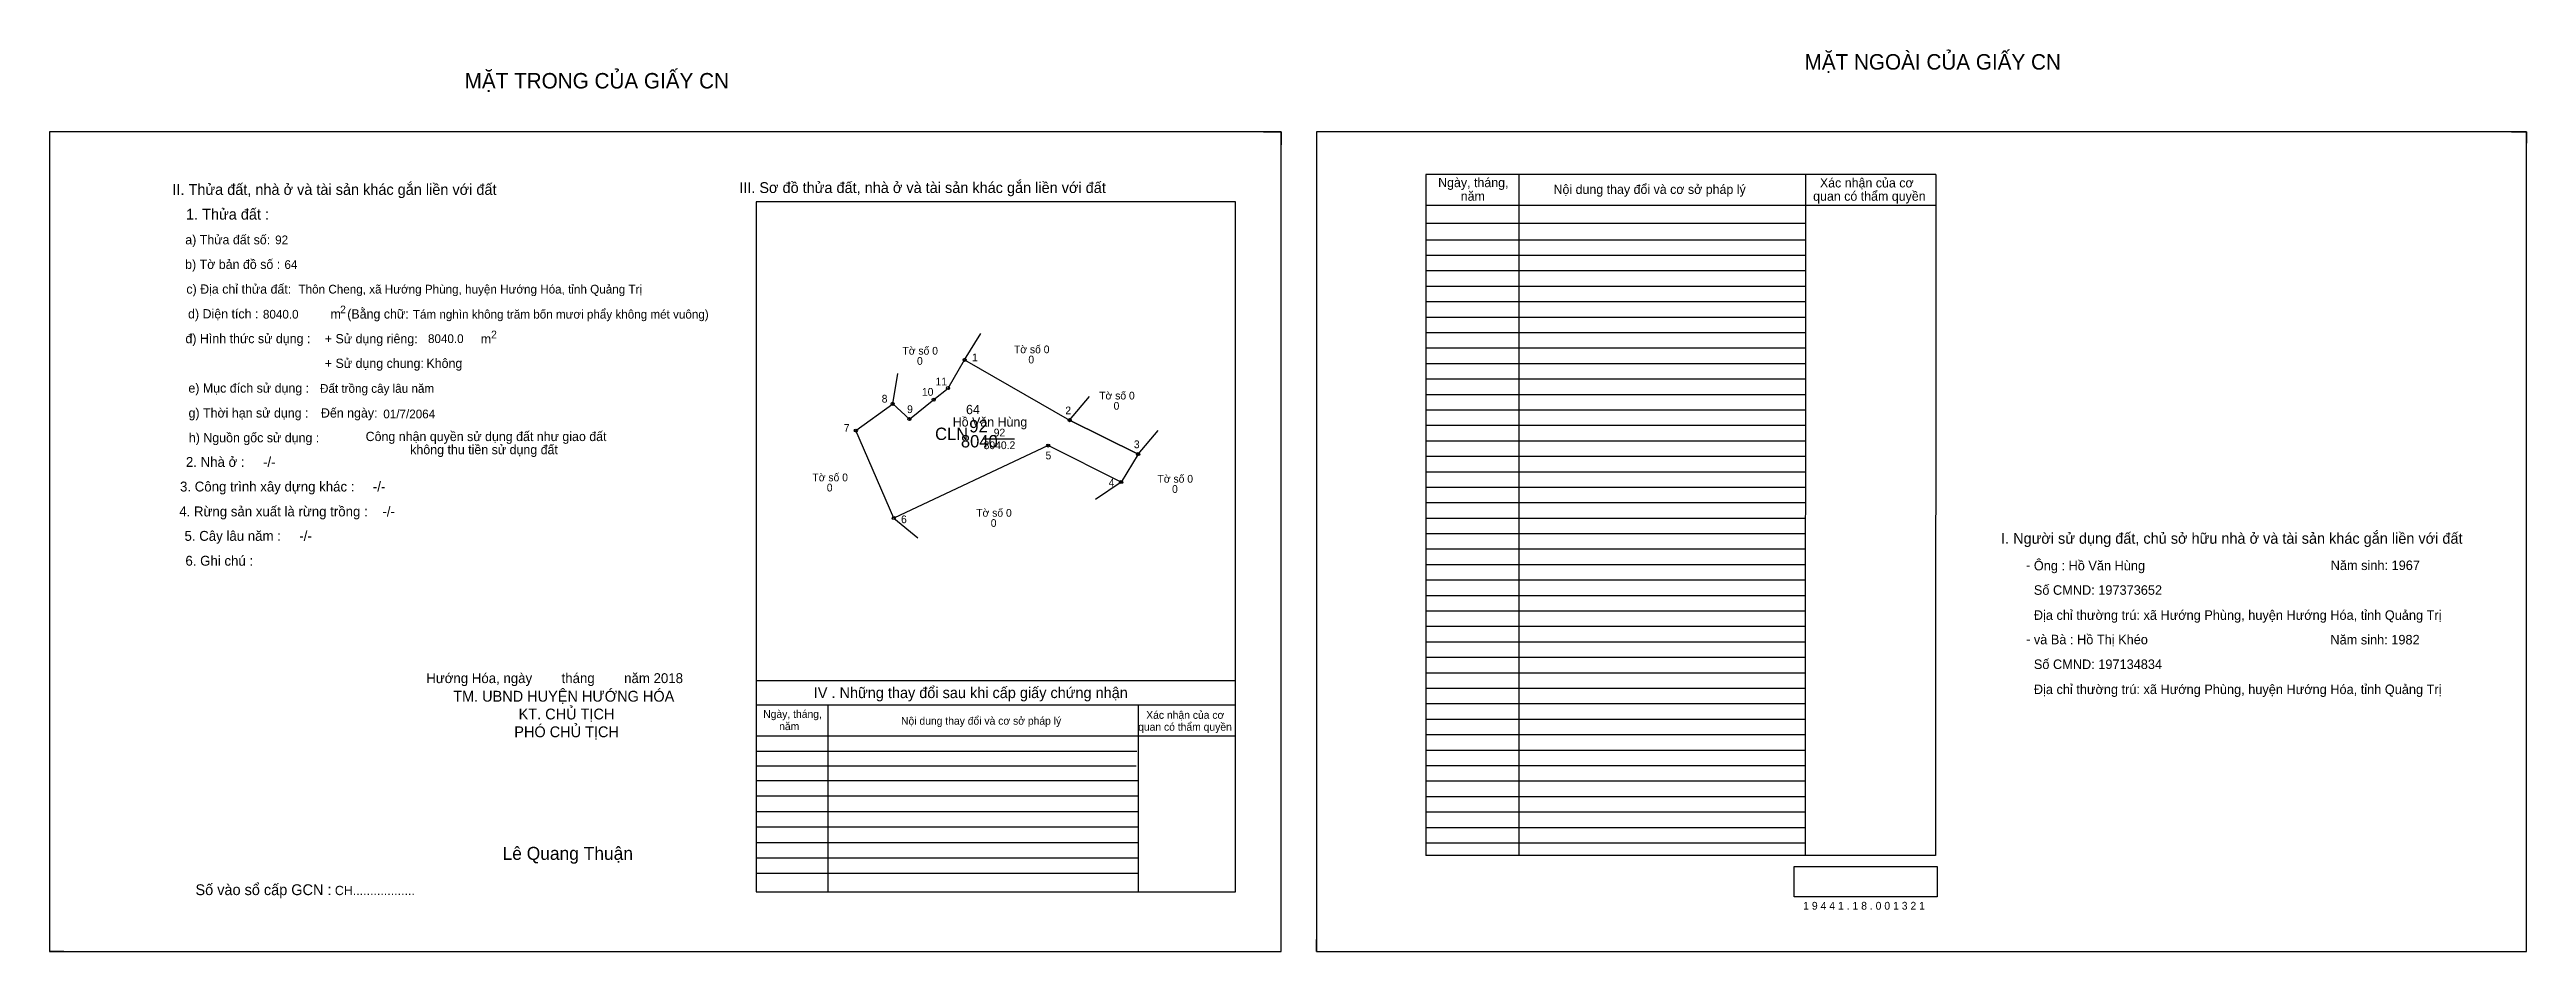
# Model space of a CAD drawing. Extents: x 530826 to 534337, y 1847201 to 1847801.
# Drawn here: x 532736 to 534337, y 1847218 to 1847801 of the extents above.
import ezdxf

# ---------------------------------------------------------------- set-up
doc = ezdxf.new("R2010")
doc.units = 0
for name, color, linetype in [('Default', 7, 'Continuous'), ('Level 10', 7, 'Continuous'), ('Level 11', 7, 'Continuous'), ('Level 13', 7, 'Continuous'), ('Level 2', 7, 'Continuous'), ('Level 27', 7, 'Continuous'), ('Level 36', 7, 'Continuous'), ('Level 4', 7, 'Continuous'), ('Level 5', 7, 'Continuous'), ('Level 55', 7, 'Continuous'), ('Level 6', 7, 'Continuous'), ('Level 7', 7, 'Continuous'), ('Level 8', 7, 'Continuous'), ('Level 9', 7, 'Continuous')]:
    doc.layers.add(name, color=color, linetype=linetype)

msp = doc.modelspace()

# ---------------------------------------------------------------- linework, layer by layer
at = {"layer": 'Level 10'}
for p, q in [((533520.3, 1847747.6), (533531.7, 1847747.6)), ((533531.7, 1847747.6), (533531.7, 1847739.2)), ((534327.1, 1847747.6), (534336.7, 1847747.6)), ((534336.7, 1847747.6), (534336.7, 1847740.2)), ((533439.3, 1847539.2), (533395, 1847561.1)), ((533281.3, 1847497.8), (533256.8, 1847554.4)), ((532735.5, 1847225.4), (532735.5, 1847217.6)), ((533554.5, 1847217.6), (533554.5, 1847225.4)), ((532744.7, 1847217.6), (532735.5, 1847217.6)), ((533554.5, 1847217.6), (533561.5, 1847217.6))]:
    msp.add_line(p, q, dxfattribs=at)
for points in [[(532735.5, 1847217.6), (533531.7, 1847217.6), (533531.7, 1847747.6), (532735.5, 1847747.6)], [(533554.5, 1847217.6), (534336.7, 1847217.6), (534336.7, 1847747.6), (533554.5, 1847747.6)], [(533439.3, 1847539.2), (533428.3, 1847521.1), (533381.1, 1847544.7), (533281.3, 1847497.8), (533256.8, 1847554.4), (533280.6, 1847571.7), (533291.4, 1847561.8), (533307.1, 1847574.4), (533316.4, 1847581.9), (533327.1, 1847600.1), (533395, 1847561.1)]]:
    msp.add_lwpolyline(points, close=True, dxfattribs=at)
at = {"layer": 'Level 11'}
for centre in [(533327.1, 1847600.1), (533316.4, 1847581.9), (533280.6, 1847571.7), (533291.4, 1847561.8), (533307.1, 1847574.4), (533395, 1847561.1), (533256.8, 1847554.4), (533381.1, 1847544.7), (533439.3, 1847539.2), (533439.3, 1847539.2), (533428.3, 1847521.1), (533281.3, 1847497.8)]:
    msp.add_circle(centre, 1, dxfattribs=at)
at = {"layer": 'Level 27'}
for p, q in [((533327.1, 1847600.1), (533337.6, 1847617.2)), ((533280.6, 1847571.7), (533283.9, 1847591.4)), ((533395, 1847561.1), (533407.9, 1847576.4)), ((533439.3, 1847539.2), (533452.2, 1847554.5)), ((533428.3, 1847521.1), (533411.7, 1847509.9)), ((533281.3, 1847497.8), (533296.8, 1847485.1))]:
    msp.add_line(p, q, dxfattribs=at)
at = {"layer": 'Level 6'}
msp.add_lwpolyline([(533863.4, 1847272.6), (533955.8, 1847272.6), (533955.8, 1847252.8), (533863.4, 1847252.8)], close=True, dxfattribs=at)
at = {"layer": 'Level 7'}
for p, q in [((533870.5, 1847677.6), (533625.3, 1847677.6)), ((533870.5, 1847667.6), (533625.3, 1847667.6)), ((533870.5, 1847657.6), (533625.3, 1847657.6)), ((533870.5, 1847647.6), (533625.3, 1847647.6)), ((533870.5, 1847637.6), (533625.3, 1847637.6)), ((533870.5, 1847627.6), (533625.3, 1847627.6)), ((533870.5, 1847617.6), (533625.3, 1847617.6)), ((533870.5, 1847607.6), (533625.3, 1847607.6)), ((533870.5, 1847597.6), (533625.3, 1847597.6)), ((533870.5, 1847587.6), (533625.3, 1847587.6)), ((533870.5, 1847577.6), (533625.3, 1847577.6)), ((533870.5, 1847567.6), (533625.3, 1847567.6)), ((533870.5, 1847557.6), (533625.3, 1847557.6)), ((533870.5, 1847547.6), (533625.3, 1847547.6)), ((533870.5, 1847537.6), (533625.3, 1847537.6)), ((533870.5, 1847527.6), (533625.3, 1847527.6)), ((533870.5, 1847517.6), (533625.3, 1847517.6)), ((533870.5, 1847507.6), (533625.3, 1847507.6)), ((533870.5, 1847497.6), (533625.3, 1847497.6)), ((533870.5, 1847487.6), (533625.3, 1847487.6)), ((533870.5, 1847477.6), (533625.3, 1847477.6)), ((533870.5, 1847467.6), (533625.3, 1847467.6)), ((533870.5, 1847457.6), (533625.3, 1847457.6)), ((533870.5, 1847447.6), (533625.3, 1847447.6)), ((533870.5, 1847437.6), (533625.3, 1847437.6)), ((533870.5, 1847427.6), (533625.3, 1847427.6)), ((533870.5, 1847417.6), (533625.3, 1847417.6)), ((533870.5, 1847407.6), (533625.3, 1847407.6)), ((533870.5, 1847397.6), (533625.3, 1847397.6)), ((533870.5, 1847387.6), (533625.3, 1847387.6)), ((533870.5, 1847377.6), (533625.3, 1847377.6)), ((533870.5, 1847367.6), (533625.3, 1847367.6)), ((533870.5, 1847357.6), (533625.3, 1847357.6)), ((533438.5, 1847346.9), (533192.3, 1847346.9)), ((533438, 1847337.4), (533192.3, 1847337.4)), ((533870.5, 1847347.6), (533625.3, 1847347.6)), ((533870.5, 1847337.6), (533625.3, 1847337.6)), ((533439.3, 1847327.9), (533192.3, 1847327.9)), ((533870.5, 1847327.6), (533625.3, 1847327.6)), ((533439.3, 1847317.9), (533192.3, 1847317.9)), ((533439.3, 1847307.9), (533192.3, 1847307.9)), ((533870.5, 1847317.6), (533625.3, 1847317.6)), ((533870.5, 1847307.6), (533625.3, 1847307.6)), ((533439.3, 1847297.9), (533192.3, 1847297.9)), ((533870.5, 1847297.6), (533625.3, 1847297.6)), ((533439.3, 1847287.9), (533192.3, 1847287.9)), ((533439.3, 1847277.9), (533193.1, 1847277.9)), ((533870.5, 1847287.6), (533625.3, 1847287.6)), ((533439.3, 1847267.9), (533193.1, 1847267.9))]:
    msp.add_line(p, q, dxfattribs=at)
at = {"layer": 'Level 8'}
for p, q in [((533954.9, 1847720), (533625.3, 1847720)), ((533625.3, 1847720), (533625.3, 1847279.6)), ((533685.3, 1847720), (533685.3, 1847279.6)), ((533870.7, 1847719.8), (533870.5, 1847279.6)), ((533954.9, 1847720), (533954.7, 1847279.6)), ((533502.3, 1847702.2), (533192.3, 1847702.2)), ((533192.3, 1847702.2), (533192.3, 1847256.2)), ((533502.3, 1847256.2), (533502.3, 1847702.2)), ((533954.9, 1847700), (533625.3, 1847700)), ((533870.5, 1847688.3), (533625.3, 1847688.3)), ((533502.3, 1847392.6), (533192.3, 1847392.6)), ((533502.3, 1847376.8), (533192.3, 1847376.8)), ((533238.6, 1847376.8), (533238.6, 1847256.2)), ((533439.3, 1847376.8), (533439.3, 1847256.2)), ((533502.3, 1847356.8), (533192.3, 1847356.8)), ((533954.7, 1847279.6), (533625.3, 1847279.6)), ((533192.3, 1847256.2), (533502.3, 1847256.2))]:
    msp.add_line(p, q, dxfattribs=at)
at = {"layer": 'Level 9'}
msp.add_line((533339.4, 1847549), (533359.4, 1847549), dxfattribs=at)

# ---------------------------------------------------------------- texts
at = {"layer": 'Default'}
for s, p in [('e) Mục đích sử dụng :', (532825.3, 1847578.9)), ('g) Thời hạn sử dụng :', (532825.4, 1847562.8)), ('Đến ngày:', (532911, 1847562.8)), ('h) Nguồn gốc sử dụng :', (532825.6, 1847546.8)), ('Công nhận quyền sử dụng đất như giao đất', (532939.9, 1847547.6)), ('không thu tiền sử dụng đất', (532968.7, 1847539.1))]:
    msp.add_text(s, height=6, dxfattribs=at).set_placement(p)
at = {"layer": 'Level 13'}
for s, p in [('.', (533336.9, 1847546.5)), ('8040.2', (533339.4, 1847542.4)), ('92', (533345.9, 1847550.6))]:
    msp.add_text(s, height=5, dxfattribs=at).set_placement(p)
at = {"layer": 'Level 2'}
for s, height, p in [('Hồ Văn Hùng', 6, (533319.4, 1847557)), ('CLN ', 8, (533308, 1847548.3))]:
    msp.add_text(s, height=height, dxfattribs=at).set_placement(p)
at = {"layer": 'Level 36'}
for s, p in [('Tờ số 0', (533286.9, 1847603.5)), ('Tờ số 0', (533359, 1847604.4)), ('0', (533296.3, 1847596.9)), ('0', (533368.3, 1847597.8)), ('Tờ số 0', (533414.1, 1847574.5)), ('0', (533423.4, 1847567.9)), ('Tờ số 0', (533228.7, 1847521.6)), ('0', (533238, 1847515)), ('Tờ số 0', (533451.8, 1847520.7)), ('0', (533461.2, 1847514.1)), ('Tờ số 0', (533334.6, 1847498.7)), ('0', (533344, 1847492.1))]:
    msp.add_text(s, height=5, dxfattribs=at).set_placement(p)
at = {"layer": 'Level 4'}
msp.add_text('92', height=8, dxfattribs=at).set_placement((533330.1, 1847553.2))
at = {"layer": 'Level 5'}
msp.add_text('8040', height=8, dxfattribs=at).set_placement((533324.7, 1847543.5))
at = {"layer": 'Level 55'}
for s, height, p in [('1', 0.8, (533326.9, 1847600.1)), ('0', 0.22, (533327, 1847599.9)), ('0', 0.22, (533327, 1847599.9)), ('11', 0.8, (533315.9, 1847581.9)), ('0', 0.22, (533316.3, 1847581.7)), ('8', 0.8, (533280.3, 1847571.7)), ('0', 0.22, (533280.5, 1847571.4)), ('0', 0.22, (533280.5, 1847571.4)), ('9', 0.8, (533291.1, 1847561.8)), ('0', 0.22, (533291.3, 1847561.6)), ('10', 0.8, (533306.5, 1847574.4)), ('0', 0.22, (533307, 1847574.2)), ('2', 0.8, (533394.7, 1847561.1)), ('0', 0.22, (533394.9, 1847560.9)), ('0', 0.22, (533394.9, 1847560.9)), ('7', 0.8, (533256.6, 1847554.4)), ('0', 0.22, (533256.8, 1847554.2)), ('5', 0.8, (533380.8, 1847544.7)), ('0', 0.22, (533381, 1847544.5)), ('0', 0.22, (533381, 1847544.5)), ('3', 0.8, (533439.1, 1847539.2)), ('0', 0.22, (533439.2, 1847539)), ('0', 0.22, (533439.2, 1847539)), ('0', 0.22, (533439.2, 1847539)), ('4', 0.8, (533428, 1847521.1)), ('0', 0.22, (533428.2, 1847520.9)), ('0', 0.22, (533428.2, 1847520.9)), ('0', 0.22, (533428.2, 1847520.9)), ('0', 0.22, (533428.2, 1847520.9)), ('6', 0.8, (533281, 1847497.8)), ('0', 0.22, (533281.2, 1847497.6)), ('0', 0.22, (533281.2, 1847497.6)), ('0', 0.22, (533281.2, 1847497.6))]:
    msp.add_text(s, height=height, dxfattribs=at).set_placement(p)
at = {"layer": 'Level 6'}
for s, height, p in [('92', 5.63, (532881.4, 1847674.9)), ('64', 5.63, (532887.4, 1847658.9)), ('Thôn Cheng, xã Hướng Phùng, huyện Hướng Hóa, tỉnh Quảng Trị', 5.64, (532896.5, 1847643)), ('8040.0', 5.63, (532873.5, 1847626.8)), ('Tám nghìn không trăm bốn mươi phẩy không mét vuông)', 5.632, (532970.4, 1847626.8)), ('8040.0', 5.63, (532980.2, 1847611)), ('Đất trồng cây lâu năm', 5.64, (532910.4, 1847578.8)), ('01/7/2064', 5.64, (532951.3, 1847562.3)), ('Ông : Hồ Văn Hùng', 6.16, (534018.3, 1847464)), ('Năm sinh: 1967', 6.16, (534210.2, 1847464.2)), ('Số CMND: 197373652', 6.16, (534018.3, 1847448.2)), ('Địa chỉ thường trú: xã Hướng Phùng, huyện Hướng Hóa, tỉnh Quảng Trị', 6.16, (534018.3, 1847432)), ('và Bà : Hồ Thị Khéo', 6.16, (534018.3, 1847416.2)), ('Năm sinh: 1982', 6.16, (534210, 1847416.1)), ('Số CMND: 197134834', 6.16, (534018.3, 1847400.2)), ('Địa chỉ thường trú: xã Hướng Phùng, huyện Hướng Hóa, tỉnh Quảng Trị', 6.16, (534018.3, 1847384)), ('1 9 4 4 1 . 1 8 . 0 0 1 3 2 1', 5.04, (533869.2, 1847244.6))]:
    msp.add_text(s, height=height, dxfattribs=at).set_placement(p)
at = {"layer": 'Level 7'}
for s, height, p in [('MẶT TRONG CỦA GIẤY CN', 10, (533003.9, 1847775.6)), ('MẶT NGOÀI CỦA GIẤY CN', 10, (533870.1, 1847787.8)), ('II. Thửa đất, nhà ở và tài sản khác gắn liền với đất', 7, (532815, 1847706.8)), ('III. Sơ đồ thửa đất, nhà ở và tài sản khác gắn liền với đất', 7, (533181.4, 1847708)), ('Ngày, tháng,', 6, (533633.2, 1847711.8)), ('năm', 6, (533647.8, 1847703)), ('Nội dung thay đổi và cơ sở pháp lý', 6, (533707.8, 1847707.4)), (' quan có thẩm quyền', 6, (533873.4, 1847703)), ('Xác nhận của cơ', 6, (533880, 1847711.6)), ('1. Thửa đất :', 7, (532823.8, 1847690.8)), ('a) Thửa đất số:', 6, (532823.3, 1847674.8)), ('b) Tờ bản đồ số :', 6, (532823.2, 1847658.9)), ('c) Địa chỉ thửa đất:', 6, (532824, 1847642.9)), ('d) Diện tích :', 6, (532825.1, 1847626.9)), ('m', 6, (532917.2, 1847626.8)), ('2', 5, (532923.4, 1847630.2)), ('(Bằng chữ:', 6, (532928, 1847626.8)), ('đ) Hình thức sử dụng :', 6, (532823.4, 1847610.9)), ('+ Sử dụng riêng:', 6, (532913.5, 1847610.8)), ('m', 6, (533014.3, 1847610.7)), ('2', 5, (533021, 1847614)), ('+ Sử dụng chung:', 6, (532913.5, 1847594.9)), ('Không', 6, (532979.2, 1847594.9)), ('64', 6, (533328, 1847565)), ('2. Nhà ở :     -/-', 6.4, (532823.7, 1847530.9)), ('3. Công trình xây dựng khác :     -/-', 6.4, (532819.9, 1847515)), ('4. Rừng sản xuất là rừng trồng :    -/-', 6.4, (532819.4, 1847498.9)), ('5. Cây lâu năm :     -/-', 6.4, (532822.8, 1847483.1)), ('I. Người sử dụng đất, chủ sở hữu nhà ở và tài sản khác gắn liền với đất', 7, (533997.1, 1847481.2)), ('6. Ghi chú :', 6.4, (532823.4, 1847467)), ('-', 6.4, (534013.2, 1847464.2)), ('-', 6.4, (534013.3, 1847416.4)), ('Hướng Hóa, ngày        tháng        năm 2018', 6.4, (532979.1, 1847391.1)), ('TM. UBND HUYỆN HƯỚNG HÓA', 7, (532996.5, 1847379.1)), ('IV . Những thay đổi sau khi cấp giấy chứng nhận', 7, (533229.6, 1847381.4)), ('KT. CHỦ TỊCH', 7, (533038.8, 1847367.6)), ('Ngày, tháng,', 5, (533196.9, 1847368.6)), ('Nội dung thay đổi và cơ sở pháp lý', 5, (533286, 1847364.2)), ('Xác nhận của cơ', 5, (533444.5, 1847368)), ('PHÓ CHỦ TỊCH', 7, (533036, 1847356.1)), ('năm', 5, (533207.2, 1847360.7)), (' quan có thẩm quyền', 5, (533437.4, 1847360.3)), ('Lê Quang Thuận', 8.4, (533028.4, 1847276.8)), ('Số vào sổ cấp GCN :', 7, (532829.9, 1847254)), ('CH..................', 6, (532920, 1847254))]:
    msp.add_text(s, height=height, dxfattribs=at).set_placement(p)
at = {"layer": 'Level 9'}
for s, p in [('1', (533331.9, 1847599.2)), ('8', (533273.5, 1847572.5)), ('10', (533299.5, 1847576.9)), ('11', (533308.3, 1847583.6)), ('9', (533289.9, 1847565.7)), ('2', (533392.2, 1847564.9)), ('7', (533249, 1847553.6)), ('3', (533436.5, 1847543)), ('5', (533379.4, 1847535.8)), ('4', (533420.2, 1847518.2)), ('6', (533286, 1847494.5))]:
    msp.add_text(s, height=5, dxfattribs=at).set_placement(p)

doc.saveas('drawing.dxf')
